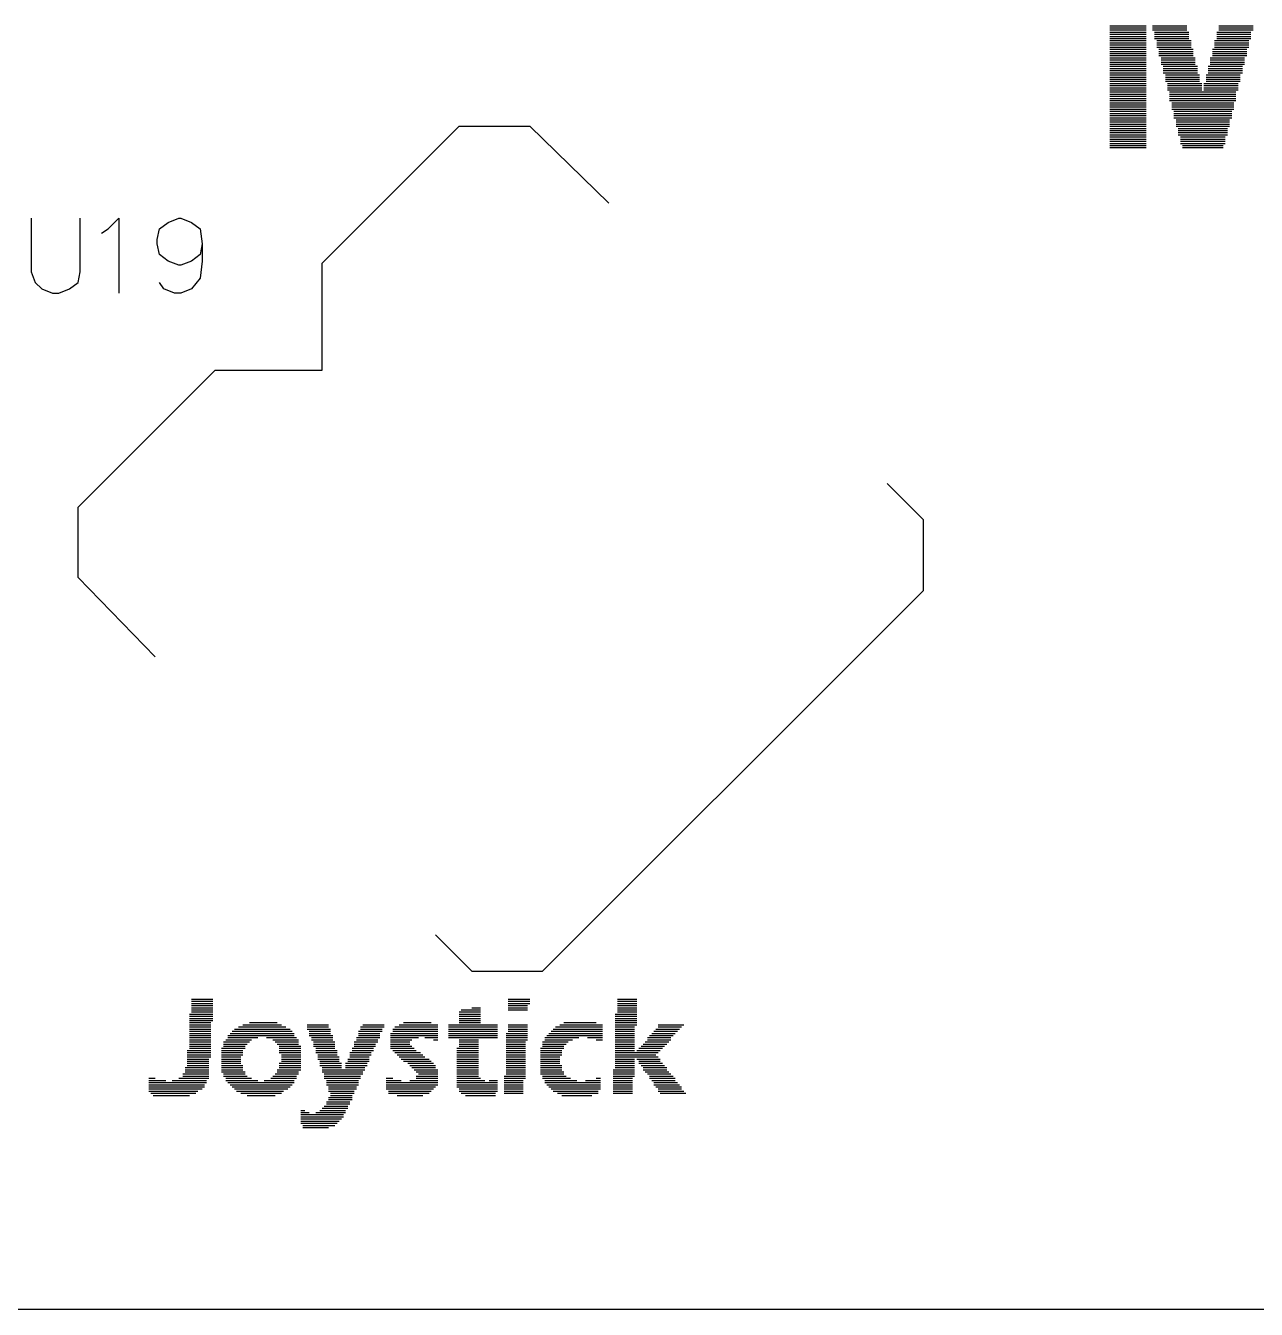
# Model space of a CAD drawing. Extents: x -0.24 to 4.91, y -0.23 to 6.58.
# Drawn here: x 2.522 to 3.098, y -0.225 to 0.375 of the extents above; entities that cross this region are included whole.
import ezdxf

# ---------------------------------------------------------------- set-up
doc = ezdxf.new("R2010")
doc.units = 0
doc.layers.add('mb672d', color=1, linetype='CONTINUOUS')

msp = doc.modelspace()

# ---------------------------------------------------------------- linework, layer by layer
at = {"layer": 'mb672d', "color": 5}
for points in [[(3.029, 0.375), (3.046, 0.375)], [(3.029, 0.374), (3.046, 0.374)], [(3.029, 0.373), (3.046, 0.373)], [(3.029, 0.372), (3.046, 0.372)], [(3.049, 0.375), (3.065, 0.375)], [(3.049, 0.374), (3.065, 0.374)], [(3.049, 0.373), (3.065, 0.373)], [(3.05, 0.372), (3.066, 0.372)], [(3.079, 0.372), (3.095, 0.372)], [(3.08, 0.375), (3.096, 0.375)], [(3.08, 0.374), (3.096, 0.374)], [(3.08, 0.373), (3.096, 0.373)], [(3.029, 0.371), (3.046, 0.371)], [(3.029, 0.37), (3.046, 0.37)], [(3.029, 0.369), (3.046, 0.369)], [(3.029, 0.368), (3.046, 0.368)], [(3.029, 0.367), (3.046, 0.367)], [(3.029, 0.366), (3.046, 0.366)], [(3.05, 0.371), (3.066, 0.371)], [(3.05, 0.37), (3.066, 0.37)], [(3.05, 0.369), (3.066, 0.369)], [(3.051, 0.368), (3.067, 0.368)], [(3.051, 0.367), (3.067, 0.367)], [(3.051, 0.366), (3.067, 0.366)], [(3.078, 0.368), (3.094, 0.368)], [(3.078, 0.367), (3.094, 0.367)], [(3.078, 0.366), (3.094, 0.366)], [(3.079, 0.371), (3.095, 0.371)], [(3.079, 0.37), (3.095, 0.37)], [(3.079, 0.369), (3.095, 0.369)], [(3.029, 0.365), (3.046, 0.365)], [(3.029, 0.364), (3.046, 0.364)], [(3.029, 0.363), (3.046, 0.363)], [(3.029, 0.362), (3.046, 0.362)], [(3.029, 0.361), (3.046, 0.361)], [(3.029, 0.36), (3.046, 0.36)], [(3.051, 0.365), (3.067, 0.365)], [(3.052, 0.364), (3.068, 0.364)], [(3.052, 0.363), (3.068, 0.363)], [(3.052, 0.362), (3.068, 0.362)], [(3.052, 0.361), (3.068, 0.361)], [(3.053, 0.36), (3.069, 0.36)], [(3.076, 0.36), (3.092, 0.36)], [(3.077, 0.364), (3.093, 0.364)], [(3.077, 0.363), (3.093, 0.363)], [(3.077, 0.362), (3.093, 0.362)], [(3.077, 0.361), (3.093, 0.361)], [(3.078, 0.365), (3.094, 0.365)], [(3.029, 0.359), (3.046, 0.359)], [(3.029, 0.358), (3.046, 0.358)], [(3.029, 0.357), (3.046, 0.357)], [(3.029, 0.356), (3.046, 0.356)], [(3.029, 0.355), (3.046, 0.355)], [(3.053, 0.359), (3.069, 0.359)], [(3.053, 0.358), (3.069, 0.358)], [(3.053, 0.357), (3.069, 0.357)], [(3.054, 0.356), (3.07, 0.356)], [(3.054, 0.355), (3.07, 0.355)], [(3.075, 0.356), (3.091, 0.356)], [(3.075, 0.355), (3.091, 0.355)], [(3.076, 0.359), (3.092, 0.359)], [(3.076, 0.358), (3.092, 0.358)], [(3.076, 0.357), (3.092, 0.357)], [(3.029, 0.354), (3.046, 0.354)], [(3.029, 0.353), (3.046, 0.353)], [(3.029, 0.352), (3.046, 0.352)], [(3.029, 0.351), (3.046, 0.351)], [(3.029, 0.35), (3.046, 0.35)], [(3.029, 0.349), (3.046, 0.349)], [(3.054, 0.354), (3.07, 0.354)], [(3.054, 0.353), (3.07, 0.353)], [(3.055, 0.352), (3.071, 0.352)], [(3.055, 0.351), (3.071, 0.351)], [(3.055, 0.35), (3.071, 0.35)], [(3.055, 0.349), (3.071, 0.349)], [(3.074, 0.352), (3.09, 0.352)], [(3.074, 0.351), (3.09, 0.351)], [(3.074, 0.35), (3.09, 0.35)], [(3.074, 0.349), (3.09, 0.349)], [(3.075, 0.354), (3.091, 0.354)], [(3.075, 0.353), (3.091, 0.353)], [(3.029, 0.348), (3.046, 0.348)], [(3.029, 0.347), (3.046, 0.347)], [(3.029, 0.346), (3.046, 0.346)], [(3.029, 0.345), (3.046, 0.345)], [(3.029, 0.344), (3.046, 0.344)], [(3.029, 0.343), (3.046, 0.343)], [(3.029, 0.342), (3.046, 0.342)], [(3.056, 0.348), (3.072, 0.348)], [(3.056, 0.347), (3.072, 0.347)], [(3.056, 0.346), (3.072, 0.346)], [(3.056, 0.345), (3.072, 0.345)], [(3.057, 0.344), (3.088, 0.344)], [(3.057, 0.343), (3.088, 0.343)], [(3.057, 0.342), (3.088, 0.342)], [(3.073, 0.348), (3.089, 0.348)], [(3.073, 0.347), (3.089, 0.347)], [(3.073, 0.346), (3.089, 0.346)], [(3.073, 0.345), (3.089, 0.345)], [(3.029, 0.341), (3.046, 0.341)], [(3.029, 0.34), (3.046, 0.34)], [(3.029, 0.339), (3.046, 0.339)], [(3.029, 0.338), (3.046, 0.338)], [(3.029, 0.337), (3.046, 0.337)], [(3.029, 0.336), (3.046, 0.336)], [(3.057, 0.341), (3.088, 0.341)], [(3.057, 0.34), (3.088, 0.34)], [(3.058, 0.339), (3.087, 0.339)], [(3.058, 0.338), (3.087, 0.338)], [(3.058, 0.337), (3.087, 0.337)], [(3.058, 0.336), (3.087, 0.336)], [(3.029, 0.335), (3.046, 0.335)], [(3.029, 0.334), (3.046, 0.334)], [(3.029, 0.333), (3.046, 0.333)], [(3.029, 0.332), (3.046, 0.332)], [(3.029, 0.331), (3.046, 0.331)], [(3.029, 0.33), (3.046, 0.33)], [(3.059, 0.335), (3.086, 0.335)], [(3.059, 0.334), (3.086, 0.334)], [(3.059, 0.333), (3.086, 0.333)], [(3.059, 0.332), (3.086, 0.332)], [(3.06, 0.331), (3.085, 0.331)], [(3.06, 0.33), (3.085, 0.33)], [(2.661, 0.264), (2.725, 0.328), (2.758, 0.328), (2.795, 0.292)], [(3.029, 0.329), (3.046, 0.329)], [(3.029, 0.328), (3.046, 0.328)], [(3.029, 0.327), (3.046, 0.327)], [(3.029, 0.326), (3.046, 0.326)], [(3.029, 0.325), (3.046, 0.325)], [(3.029, 0.324), (3.046, 0.324)], [(3.06, 0.329), (3.085, 0.329)], [(3.06, 0.328), (3.085, 0.328)], [(3.061, 0.327), (3.084, 0.327)], [(3.061, 0.326), (3.084, 0.326)], [(3.061, 0.325), (3.084, 0.325)], [(3.061, 0.324), (3.084, 0.324)], [(3.029, 0.323), (3.046, 0.323)], [(3.029, 0.322), (3.046, 0.322)], [(3.029, 0.321), (3.046, 0.321)], [(3.029, 0.32), (3.046, 0.32)], [(3.029, 0.319), (3.046, 0.319)], [(3.029, 0.318), (3.046, 0.318)], [(3.062, 0.323), (3.083, 0.323)], [(3.062, 0.322), (3.083, 0.322)], [(3.062, 0.321), (3.083, 0.321)], [(3.062, 0.32), (3.083, 0.32)], [(3.063, 0.319), (3.082, 0.319)], [(3.063, 0.318), (3.082, 0.318)], [(2.525, 0.285), (2.525, 0.26), (2.527, 0.255), (2.53, 0.252), (2.535, 0.25), (2.538, 0.25), (2.543, 0.252), (2.547, 0.255), (2.548, 0.26), (2.548, 0.285)], [(2.558, 0.278), (2.561, 0.28), (2.566, 0.285), (2.566, 0.25)], [(2.605, 0.273), (2.604, 0.268), (2.6, 0.265), (2.595, 0.263), (2.594, 0.263), (2.589, 0.265), (2.585, 0.268), (2.584, 0.273), (2.584, 0.275), (2.585, 0.28), (2.589, 0.283), (2.594, 0.285), (2.595, 0.285), (2.6, 0.283), (2.604, 0.28), (2.605, 0.273), (2.605, 0.265), (2.604, 0.257), (2.6, 0.252), (2.595, 0.25), (2.592, 0.25), (2.587, 0.252), (2.585, 0.255)], [(2.661, 0.214), (2.661, 0.264)], [(2.547, 0.117), (2.547, 0.15), (2.611, 0.214)], [(2.611, 0.214), (2.661, 0.214)], [(2.925, 0.161), (2.942, 0.144)], [(2.714, -0.05), (2.731, -0.067), (2.764, -0.067), (2.925, 0.094), (2.942, 0.111), (2.942, 0.144)], [(2.547, 0.117), (2.583, 0.08)], [(2.6, -0.08), (2.61, -0.08)], [(2.6, -0.081), (2.61, -0.081)], [(2.6, -0.082), (2.61, -0.082)], [(2.6, -0.083), (2.61, -0.083)], [(2.6, -0.084), (2.61, -0.084)], [(2.731, -0.084), (2.735, -0.084)], [(2.748, -0.08), (2.758, -0.08)], [(2.748, -0.081), (2.758, -0.081)], [(2.748, -0.082), (2.758, -0.082)], [(2.748, -0.083), (2.757, -0.083)], [(2.748, -0.084), (2.757, -0.084)], [(2.799, -0.08), (2.808, -0.08)], [(2.799, -0.081), (2.808, -0.081)], [(2.799, -0.082), (2.808, -0.082)], [(2.799, -0.083), (2.808, -0.083)], [(2.799, -0.084), (2.808, -0.084)], [(2.599, -0.087), (2.61, -0.087)], [(2.599, -0.088), (2.61, -0.088)], [(2.599, -0.089), (2.61, -0.089)], [(2.599, -0.09), (2.61, -0.09)], [(2.6, -0.085), (2.61, -0.085)], [(2.6, -0.086), (2.61, -0.086)], [(2.725, -0.086), (2.735, -0.086)], [(2.725, -0.087), (2.735, -0.087)], [(2.725, -0.088), (2.735, -0.088)], [(2.725, -0.089), (2.735, -0.089)], [(2.725, -0.09), (2.735, -0.09)], [(2.726, -0.085), (2.735, -0.085)], [(2.748, -0.085), (2.757, -0.085)], [(2.798, -0.087), (2.808, -0.087)], [(2.798, -0.088), (2.808, -0.088)], [(2.798, -0.089), (2.808, -0.089)], [(2.798, -0.09), (2.808, -0.09)], [(2.799, -0.085), (2.808, -0.085)], [(2.799, -0.086), (2.808, -0.086)], [(2.599, -0.091), (2.609, -0.091)], [(2.599, -0.092), (2.609, -0.092)], [(2.599, -0.093), (2.609, -0.093)], [(2.599, -0.094), (2.609, -0.094)], [(2.599, -0.095), (2.609, -0.095)], [(2.599, -0.096), (2.609, -0.096)], [(2.618, -0.096), (2.648, -0.096)], [(2.619, -0.095), (2.647, -0.095)], [(2.62, -0.094), (2.646, -0.094)], [(2.622, -0.093), (2.644, -0.093)], [(2.624, -0.092), (2.642, -0.092)], [(2.627, -0.091), (2.64, -0.091)], [(2.654, -0.092), (2.664, -0.092)], [(2.654, -0.093), (2.664, -0.093)], [(2.654, -0.094), (2.665, -0.094)], [(2.655, -0.095), (2.665, -0.095)], [(2.655, -0.096), (2.665, -0.096)], [(2.678, -0.095), (2.689, -0.095)], [(2.678, -0.096), (2.688, -0.096)], [(2.679, -0.093), (2.69, -0.093)], [(2.679, -0.094), (2.689, -0.094)], [(2.68, -0.092), (2.69, -0.092)], [(2.693, -0.096), (2.715, -0.096)], [(2.694, -0.094), (2.715, -0.094)], [(2.694, -0.095), (2.715, -0.095)], [(2.695, -0.093), (2.715, -0.093)], [(2.697, -0.092), (2.715, -0.092)], [(2.699, -0.091), (2.712, -0.091)], [(2.72, -0.092), (2.743, -0.092)], [(2.72, -0.093), (2.743, -0.093)], [(2.72, -0.094), (2.743, -0.094)], [(2.72, -0.095), (2.743, -0.095)], [(2.72, -0.096), (2.743, -0.096)], [(2.725, -0.091), (2.735, -0.091)], [(2.747, -0.096), (2.757, -0.096)], [(2.748, -0.092), (2.757, -0.092)], [(2.748, -0.093), (2.757, -0.093)], [(2.748, -0.094), (2.757, -0.094)], [(2.748, -0.095), (2.757, -0.095)], [(2.767, -0.096), (2.792, -0.096)], [(2.768, -0.095), (2.792, -0.095)], [(2.769, -0.094), (2.792, -0.094)], [(2.77, -0.093), (2.792, -0.093)], [(2.772, -0.092), (2.792, -0.092)], [(2.774, -0.091), (2.789, -0.091)], [(2.798, -0.091), (2.808, -0.091)], [(2.798, -0.092), (2.808, -0.092)], [(2.798, -0.093), (2.807, -0.093)], [(2.798, -0.094), (2.807, -0.094)], [(2.798, -0.095), (2.807, -0.095)], [(2.798, -0.096), (2.807, -0.096)], [(2.815, -0.096), (2.826, -0.096)], [(2.816, -0.095), (2.827, -0.095)], [(2.817, -0.094), (2.828, -0.094)], [(2.818, -0.092), (2.83, -0.092)], [(2.818, -0.093), (2.829, -0.093)], [(2.599, -0.097), (2.609, -0.097)], [(2.599, -0.098), (2.609, -0.098)], [(2.599, -0.099), (2.609, -0.099)], [(2.599, -0.1), (2.609, -0.1)], [(2.599, -0.101), (2.609, -0.101)], [(2.599, -0.102), (2.609, -0.102)], [(2.615, -0.1), (2.627, -0.1)], [(2.615, -0.101), (2.626, -0.101)], [(2.615, -0.102), (2.625, -0.102)], [(2.616, -0.099), (2.628, -0.099)], [(2.617, -0.097), (2.648, -0.097)], [(2.617, -0.098), (2.631, -0.098)], [(2.635, -0.098), (2.649, -0.098)], [(2.638, -0.099), (2.65, -0.099)], [(2.639, -0.1), (2.65, -0.1)], [(2.64, -0.101), (2.65, -0.101)], [(2.641, -0.102), (2.651, -0.102)], [(2.655, -0.097), (2.666, -0.097)], [(2.656, -0.098), (2.666, -0.098)], [(2.656, -0.099), (2.666, -0.099)], [(2.657, -0.1), (2.667, -0.1)], [(2.657, -0.101), (2.667, -0.101)], [(2.657, -0.102), (2.667, -0.102)], [(2.676, -0.1), (2.687, -0.1)], [(2.676, -0.101), (2.686, -0.101)], [(2.676, -0.102), (2.686, -0.102)], [(2.677, -0.098), (2.688, -0.098)], [(2.677, -0.099), (2.687, -0.099)], [(2.678, -0.097), (2.688, -0.097)], [(2.693, -0.097), (2.715, -0.097)], [(2.693, -0.098), (2.706, -0.098)], [(2.693, -0.099), (2.703, -0.099)], [(2.693, -0.1), (2.702, -0.1)], [(2.693, -0.101), (2.702, -0.101)], [(2.693, -0.102), (2.703, -0.102)], [(2.709, -0.098), (2.715, -0.098)], [(2.713, -0.099), (2.715, -0.099)], [(2.72, -0.097), (2.743, -0.097)], [(2.72, -0.098), (2.743, -0.098)], [(2.725, -0.099), (2.734, -0.099)], [(2.725, -0.1), (2.734, -0.1)], [(2.725, -0.101), (2.734, -0.101)], [(2.725, -0.102), (2.734, -0.102)], [(2.747, -0.097), (2.757, -0.097)], [(2.747, -0.098), (2.757, -0.098)], [(2.747, -0.099), (2.757, -0.099)], [(2.747, -0.1), (2.756, -0.1)], [(2.747, -0.101), (2.756, -0.101)], [(2.747, -0.102), (2.756, -0.102)], [(2.764, -0.1), (2.776, -0.1)], [(2.764, -0.101), (2.775, -0.101)], [(2.764, -0.102), (2.774, -0.102)], [(2.765, -0.098), (2.781, -0.098)], [(2.765, -0.099), (2.778, -0.099)], [(2.766, -0.097), (2.792, -0.097)], [(2.785, -0.098), (2.792, -0.098)], [(2.789, -0.099), (2.792, -0.099)], [(2.798, -0.097), (2.807, -0.097)], [(2.798, -0.098), (2.807, -0.098)], [(2.798, -0.099), (2.807, -0.099)], [(2.798, -0.1), (2.807, -0.1)], [(2.798, -0.101), (2.807, -0.101)], [(2.798, -0.102), (2.807, -0.102)], [(2.81, -0.102), (2.821, -0.102)], [(2.811, -0.101), (2.822, -0.101)], [(2.812, -0.1), (2.823, -0.1)], [(2.813, -0.098), (2.824, -0.098)], [(2.813, -0.099), (2.824, -0.099)], [(2.814, -0.097), (2.825, -0.097)], [(2.598, -0.104), (2.609, -0.104)], [(2.598, -0.105), (2.609, -0.105)], [(2.598, -0.106), (2.609, -0.106)], [(2.598, -0.107), (2.609, -0.107)], [(2.598, -0.108), (2.608, -0.108)], [(2.599, -0.103), (2.609, -0.103)], [(2.614, -0.103), (2.625, -0.103)], [(2.614, -0.104), (2.624, -0.104)], [(2.614, -0.105), (2.624, -0.105)], [(2.614, -0.106), (2.624, -0.106)], [(2.614, -0.107), (2.623, -0.107)], [(2.614, -0.108), (2.623, -0.108)], [(2.641, -0.103), (2.651, -0.103)], [(2.641, -0.104), (2.651, -0.104)], [(2.641, -0.105), (2.651, -0.105)], [(2.642, -0.106), (2.651, -0.106)], [(2.642, -0.107), (2.651, -0.107)], [(2.642, -0.108), (2.651, -0.108)], [(2.658, -0.103), (2.667, -0.103)], [(2.658, -0.104), (2.668, -0.104)], [(2.658, -0.105), (2.668, -0.105)], [(2.659, -0.106), (2.668, -0.106)], [(2.659, -0.107), (2.669, -0.107)], [(2.659, -0.108), (2.669, -0.108)], [(2.673, -0.108), (2.683, -0.108)], [(2.674, -0.105), (2.684, -0.105)], [(2.674, -0.106), (2.684, -0.106)], [(2.674, -0.107), (2.683, -0.107)], [(2.675, -0.103), (2.685, -0.103)], [(2.675, -0.104), (2.685, -0.104)], [(2.693, -0.103), (2.704, -0.103)], [(2.694, -0.104), (2.705, -0.104)], [(2.695, -0.105), (2.707, -0.105)], [(2.696, -0.106), (2.708, -0.106)], [(2.697, -0.107), (2.709, -0.107)], [(2.698, -0.108), (2.711, -0.108)], [(2.724, -0.103), (2.734, -0.103)], [(2.724, -0.104), (2.734, -0.104)], [(2.724, -0.105), (2.734, -0.105)], [(2.724, -0.106), (2.734, -0.106)], [(2.724, -0.107), (2.734, -0.107)], [(2.724, -0.108), (2.734, -0.108)], [(2.747, -0.103), (2.756, -0.103)], [(2.747, -0.104), (2.756, -0.104)], [(2.747, -0.105), (2.756, -0.105)], [(2.747, -0.106), (2.756, -0.106)], [(2.747, -0.107), (2.756, -0.107)], [(2.747, -0.108), (2.756, -0.108)], [(2.763, -0.103), (2.774, -0.103)], [(2.763, -0.104), (2.773, -0.104)], [(2.763, -0.105), (2.773, -0.105)], [(2.763, -0.106), (2.773, -0.106)], [(2.763, -0.107), (2.772, -0.107)], [(2.763, -0.108), (2.772, -0.108)], [(2.798, -0.103), (2.807, -0.103)], [(2.798, -0.104), (2.807, -0.104)], [(2.798, -0.105), (2.818, -0.105)], [(2.798, -0.106), (2.817, -0.106)], [(2.798, -0.107), (2.818, -0.107)], [(2.798, -0.108), (2.807, -0.108)], [(2.808, -0.104), (2.819, -0.104)], [(2.808, -0.108), (2.819, -0.108)], [(2.809, -0.103), (2.82, -0.103)], [(2.597, -0.112), (2.608, -0.112)], [(2.597, -0.113), (2.608, -0.113)], [(2.597, -0.114), (2.608, -0.114)], [(2.598, -0.109), (2.608, -0.109)], [(2.598, -0.11), (2.608, -0.11)], [(2.598, -0.111), (2.608, -0.111)], [(2.614, -0.109), (2.623, -0.109)], [(2.614, -0.11), (2.623, -0.11)], [(2.614, -0.111), (2.624, -0.111)], [(2.614, -0.112), (2.624, -0.112)], [(2.614, -0.113), (2.624, -0.113)], [(2.614, -0.114), (2.625, -0.114)], [(2.64, -0.113), (2.651, -0.113)], [(2.64, -0.114), (2.65, -0.114)], [(2.641, -0.11), (2.651, -0.11)], [(2.641, -0.111), (2.651, -0.111)], [(2.641, -0.112), (2.651, -0.112)], [(2.642, -0.109), (2.651, -0.109)], [(2.66, -0.109), (2.669, -0.109)], [(2.66, -0.11), (2.67, -0.11)], [(2.66, -0.111), (2.67, -0.111)], [(2.661, -0.112), (2.67, -0.112)], [(2.661, -0.113), (2.681, -0.113)], [(2.661, -0.114), (2.68, -0.114)], [(2.672, -0.11), (2.682, -0.11)], [(2.672, -0.111), (2.682, -0.111)], [(2.672, -0.112), (2.681, -0.112)], [(2.673, -0.109), (2.683, -0.109)], [(2.699, -0.109), (2.712, -0.109)], [(2.701, -0.11), (2.713, -0.11)], [(2.702, -0.111), (2.714, -0.111)], [(2.703, -0.112), (2.714, -0.112)], [(2.704, -0.113), (2.715, -0.113)], [(2.705, -0.114), (2.715, -0.114)], [(2.724, -0.109), (2.734, -0.109)], [(2.724, -0.11), (2.734, -0.11)], [(2.724, -0.111), (2.734, -0.111)], [(2.724, -0.112), (2.734, -0.112)], [(2.724, -0.113), (2.734, -0.113)], [(2.724, -0.114), (2.734, -0.114)], [(2.747, -0.109), (2.756, -0.109)], [(2.747, -0.11), (2.756, -0.11)], [(2.747, -0.111), (2.756, -0.111)], [(2.747, -0.112), (2.756, -0.112)], [(2.747, -0.113), (2.756, -0.113)], [(2.747, -0.114), (2.756, -0.114)], [(2.763, -0.109), (2.772, -0.109)], [(2.763, -0.11), (2.772, -0.11)], [(2.763, -0.111), (2.773, -0.111)], [(2.763, -0.112), (2.773, -0.112)], [(2.763, -0.113), (2.773, -0.113)], [(2.763, -0.114), (2.774, -0.114)], [(2.797, -0.113), (2.807, -0.113)], [(2.797, -0.114), (2.807, -0.114)], [(2.798, -0.109), (2.807, -0.109)], [(2.798, -0.11), (2.807, -0.11)], [(2.798, -0.111), (2.807, -0.111)], [(2.798, -0.112), (2.807, -0.112)], [(2.809, -0.109), (2.819, -0.109)], [(2.809, -0.11), (2.82, -0.11)], [(2.81, -0.111), (2.821, -0.111)], [(2.811, -0.112), (2.822, -0.112)], [(2.811, -0.113), (2.822, -0.113)], [(2.812, -0.114), (2.823, -0.114)], [(2.58, -0.117), (2.583, -0.117)], [(2.58, -0.118), (2.588, -0.118)], [(2.58, -0.119), (2.607, -0.119)], [(2.58, -0.12), (2.606, -0.12)], [(2.591, -0.118), (2.607, -0.118)], [(2.594, -0.117), (2.608, -0.117)], [(2.596, -0.115), (2.608, -0.115)], [(2.596, -0.116), (2.608, -0.116)], [(2.615, -0.115), (2.625, -0.115)], [(2.615, -0.116), (2.626, -0.116)], [(2.616, -0.117), (2.628, -0.117)], [(2.616, -0.118), (2.631, -0.118)], [(2.617, -0.119), (2.648, -0.119)], [(2.618, -0.12), (2.647, -0.12)], [(2.634, -0.118), (2.648, -0.118)], [(2.637, -0.117), (2.649, -0.117)], [(2.638, -0.116), (2.649, -0.116)], [(2.639, -0.115), (2.65, -0.115)], [(2.662, -0.115), (2.68, -0.115)], [(2.662, -0.116), (2.679, -0.116)], [(2.662, -0.117), (2.679, -0.117)], [(2.663, -0.118), (2.678, -0.118)], [(2.663, -0.119), (2.678, -0.119)], [(2.663, -0.12), (2.678, -0.12)], [(2.691, -0.117), (2.694, -0.117)], [(2.691, -0.118), (2.698, -0.118)], [(2.691, -0.119), (2.715, -0.119)], [(2.691, -0.12), (2.715, -0.12)], [(2.702, -0.118), (2.715, -0.118)], [(2.705, -0.116), (2.715, -0.116)], [(2.705, -0.117), (2.715, -0.117)], [(2.706, -0.115), (2.715, -0.115)], [(2.724, -0.115), (2.734, -0.115)], [(2.724, -0.116), (2.734, -0.116)], [(2.724, -0.117), (2.735, -0.117)], [(2.724, -0.118), (2.737, -0.118)], [(2.724, -0.119), (2.743, -0.119)], [(2.724, -0.12), (2.743, -0.12)], [(2.739, -0.118), (2.743, -0.118)], [(2.746, -0.116), (2.756, -0.116)], [(2.746, -0.117), (2.756, -0.117)], [(2.746, -0.118), (2.755, -0.118)], [(2.746, -0.119), (2.755, -0.119)], [(2.746, -0.12), (2.755, -0.12)], [(2.747, -0.115), (2.756, -0.115)], [(2.763, -0.115), (2.774, -0.115)], [(2.764, -0.116), (2.775, -0.116)], [(2.764, -0.117), (2.777, -0.117)], [(2.765, -0.118), (2.78, -0.118)], [(2.765, -0.119), (2.791, -0.119)], [(2.766, -0.12), (2.791, -0.12)], [(2.784, -0.118), (2.791, -0.118)], [(2.789, -0.117), (2.791, -0.117)], [(2.797, -0.115), (2.807, -0.115)], [(2.797, -0.116), (2.807, -0.116)], [(2.797, -0.117), (2.806, -0.117)], [(2.797, -0.118), (2.806, -0.118)], [(2.797, -0.119), (2.806, -0.119)], [(2.797, -0.12), (2.806, -0.12)], [(2.813, -0.115), (2.824, -0.115)], [(2.814, -0.116), (2.825, -0.116)], [(2.814, -0.117), (2.826, -0.117)], [(2.815, -0.118), (2.826, -0.118)], [(2.816, -0.119), (2.827, -0.119)], [(2.816, -0.12), (2.828, -0.12)], [(2.58, -0.121), (2.606, -0.121)], [(2.58, -0.122), (2.605, -0.122)], [(2.58, -0.123), (2.603, -0.123)], [(2.581, -0.124), (2.602, -0.124)], [(2.582, -0.125), (2.599, -0.125)], [(2.619, -0.121), (2.646, -0.121)], [(2.62, -0.122), (2.645, -0.122)], [(2.621, -0.123), (2.643, -0.123)], [(2.623, -0.124), (2.642, -0.124)], [(2.626, -0.125), (2.639, -0.125)], [(2.664, -0.121), (2.677, -0.121)], [(2.664, -0.122), (2.677, -0.122)], [(2.664, -0.123), (2.676, -0.123)], [(2.664, -0.126), (2.675, -0.126)], [(2.665, -0.124), (2.676, -0.124)], [(2.665, -0.125), (2.675, -0.125)], [(2.691, -0.121), (2.714, -0.121)], [(2.691, -0.122), (2.713, -0.122)], [(2.692, -0.123), (2.712, -0.123)], [(2.692, -0.124), (2.711, -0.124)], [(2.696, -0.125), (2.708, -0.125)], [(2.724, -0.121), (2.743, -0.121)], [(2.725, -0.122), (2.743, -0.122)], [(2.725, -0.123), (2.743, -0.123)], [(2.726, -0.124), (2.742, -0.124)], [(2.728, -0.125), (2.742, -0.125)], [(2.746, -0.121), (2.755, -0.121)], [(2.746, -0.122), (2.755, -0.122)], [(2.746, -0.123), (2.755, -0.123)], [(2.746, -0.124), (2.755, -0.124)], [(2.767, -0.121), (2.791, -0.121)], [(2.768, -0.122), (2.791, -0.122)], [(2.769, -0.123), (2.79, -0.123)], [(2.771, -0.124), (2.79, -0.124)], [(2.773, -0.125), (2.787, -0.125)], [(2.797, -0.121), (2.806, -0.121)], [(2.797, -0.122), (2.806, -0.122)], [(2.797, -0.123), (2.806, -0.123)], [(2.797, -0.124), (2.806, -0.124)], [(2.817, -0.121), (2.829, -0.121)], [(2.818, -0.122), (2.829, -0.122)], [(2.818, -0.123), (2.83, -0.123)], [(2.819, -0.124), (2.831, -0.124)], [(2.651, -0.132), (2.653, -0.132)], [(2.66, -0.132), (2.672, -0.132)], [(2.661, -0.131), (2.673, -0.131)], [(2.662, -0.13), (2.673, -0.13)], [(2.663, -0.128), (2.674, -0.128)], [(2.663, -0.129), (2.674, -0.129)], [(2.664, -0.127), (2.675, -0.127)], [(2.651, -0.133), (2.655, -0.133)], [(2.651, -0.134), (2.671, -0.134)], [(2.651, -0.135), (2.671, -0.135)], [(2.651, -0.136), (2.67, -0.136)], [(2.651, -0.137), (2.669, -0.137)], [(2.651, -0.138), (2.668, -0.138)], [(2.658, -0.133), (2.672, -0.133)], [(2.652, -0.139), (2.667, -0.139)], [(2.652, -0.14), (2.664, -0.14)], [(-0.225, -0.225), (4.275, -0.225)]]:
    msp.add_lwpolyline(points, dxfattribs=at)
at = {"layer": 'mb672d', "color": 1}
msp.add_lwpolyline([(-0.225, -0.225), (4.275, -0.225)], dxfattribs=at)

doc.saveas('drawing.dxf')
